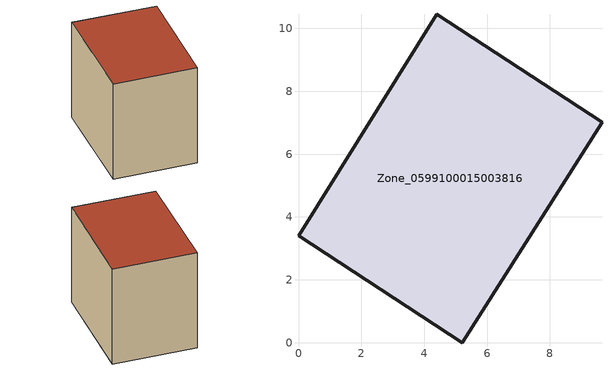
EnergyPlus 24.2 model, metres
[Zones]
Zone_0599100015003816
 floor ground (C_G): 5.21,0 0,3.41 4.4,10.45 9.65,7.01 z0.95
 wall outside (C_F): 0,3.41 5.21,0 9.65,7.01 4.4,10.45 0,3.41 z0.95:8.88
 roof outside (C_R): 9.65,7.01 4.4,10.45 0,3.41 5.21,0 z8.88
[BUILDING]
Pand.0599100015003816: North Axis=0; Terrain=City; Loads Convergence Tolerance Value=0.04; Temperature Convergence Tolerance Value=0.4; Solar Distribution=FullExterior; Maximum Number of Warmup Days=25; Minimum Number of Warmup Days=1
[Site:Location]
Rotterdam.The.Hague.AP_ZH_NLD Design_Conditions: Latitude=51.96; Longitude=4.45; Time Zone=1; Elevation=-4.5
[SITE:GROUNDTEMPERATURE:BUILDINGSURFACE]
18, 18, 18, 18, 18, 18, 18, 18, 18, 18, 18, 18
[MATERIAL] Thermal Absorptance=0.9; Solar Absorptance=0.7; Visible Absorptance=0.7
Name | Roughness | Thickness | Conductivity | Density | Specific Heat
G.TI.1965-1974 | MediumSmooth | 0.15 | 0.882353 | 540 | 1210
F.TI.1965-1974 | Rough | 0.3 | 0.697674 | 1920 | 840
R.TI.1965-1974 | MediumRough | 0.2 | 0.232558 | 1500 | 1000
[CONSTRUCTION]
C_G: G.TI.1965-1974
C_F: F.TI.1965-1974
C_R: R.TI.1965-1974
[ZONE]
Zone_0599100015003816: Type=1; Multiplier=1; Ceiling Height=Autocalculate; Volume=Autocalculate; Floor Area=autocalculate; Part of Total Floor Area=Yes
[ZONEINFILTRATION:DESIGNFLOWRATE]
Infil_Zone_0599100015003816: Zone or ZoneList or Space or SpaceList=Zone_0599100015003816; Schedule=AlwaysOn; Design Flow Rate Calculation Method=Flow/Area; Flow Rate per Floor Area=0.003; Constant Term Coefficient=1; Temperature Term Coefficient=0; Velocity Term Coefficient=0; Velocity Squared Term Coefficient=0
[HVACTEMPLATE:ZONE:IDEALLOADSAIRSYSTEM]
Zone_0599100015003816: Maximum Heating Supply Air Temperature=50; Minimum Cooling Supply Air Temperature=13; Maximum Heating Supply Air Humidity Ratio=0.0156; Minimum Cooling Supply Air Humidity Ratio=0.0077; Heating Limit=NoLimit; Cooling Limit=NoLimit; Dehumidification Control Type=ConstantSensibleHeatRatio; Cooling Sensible Heat Ratio=0.7; Dehumidification Setpoint=60; Humidification Control Type=None; Humidification Setpoint=30; Outdoor Air Method=None; Outdoor Air Flow Rate per Person=0.00944; Outdoor Air Flow Rate per Zone Floor Area=0; Outdoor Air Flow Rate per Zone=0; Demand Controlled Ventilation Type=None; Outdoor Air Economizer Type=NoEconomizer; Heat Recovery Type=None; Sensible Heat Recovery Effectiveness=0.7; Latent Heat Recovery Effectiveness=0.65
[ZONECONTROL:THERMOSTAT]
ThermostatControl_Zone_0599100015003816: Zone or ZoneList=Zone_0599100015003816; Control Type Schedule=DualSetpointControlType; Control 1=Thermostat_Zone_0599100015003816; Temperature Difference Between Cutout And Setpoint=0
[THERMOSTATSETPOINT:DUALSETPOINT]
Thermostat_Zone_0599100015003816: Heating Setpoint Temperature Schedule=HeatingSetpoint_Zone_0599100015003816; Cooling Setpoint Temperature Schedule=CoolingSetpoint_Zone_0599100015003816
[SCHEDULE:COMPACT]
HeatingSetpoint_Zone_0599100015003816: Through: 12/31, For: AllDays, Until: 24:00, 21
CoolingSetpoint_Zone_0599100015003816: Through: 12/31, For: AllDays, Until: 24:00, 24
DualSetpointControlType: Through: 12/31, For: AllDays, Until: 24:00, 4
AlwaysOn: Through: 12/31, For: AllDays, Until: 24:00, 1
